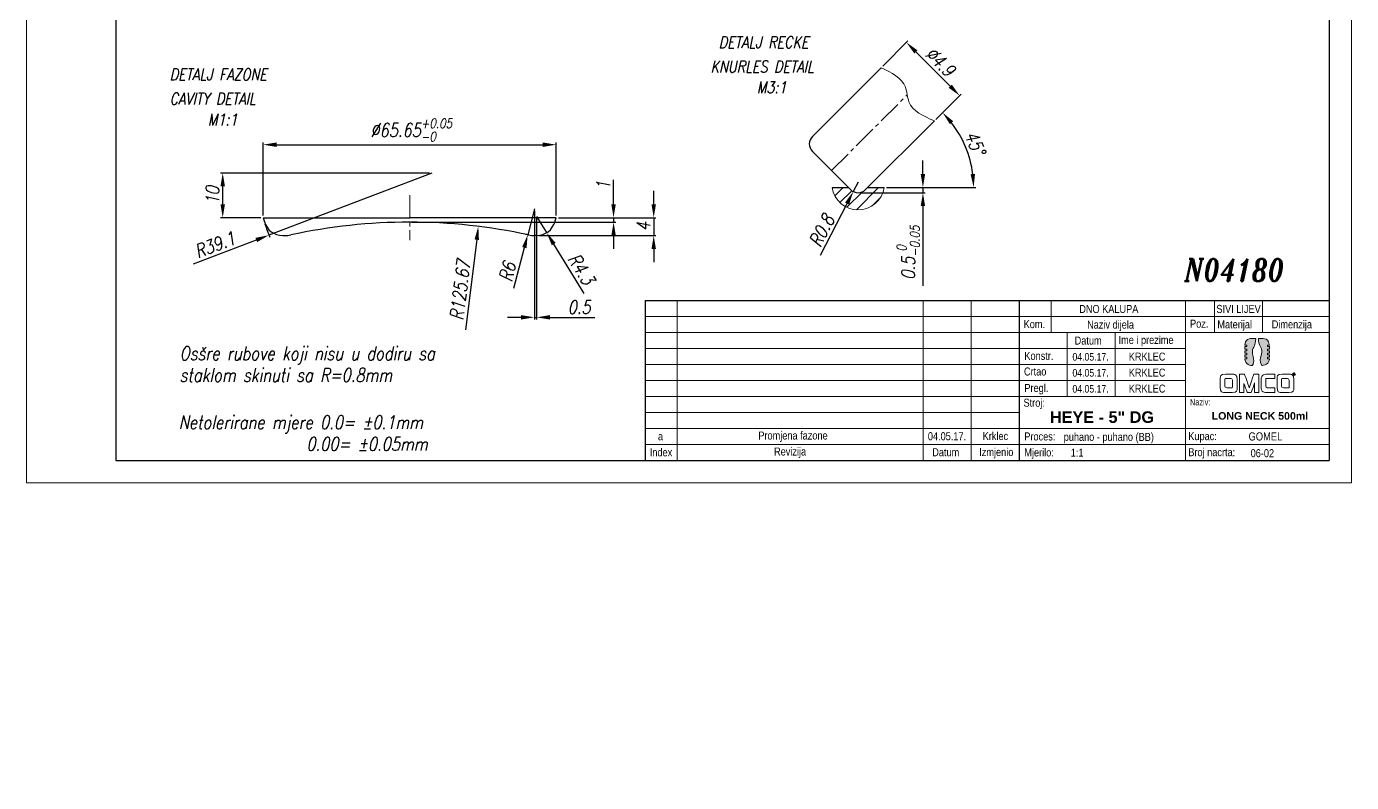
# Model space of a CAD drawing. Extents: x 89 to 596, y -47 to 440.
# Drawn here: x 89 to 386, y -47.2 to 122.4 of the extents above; entities that cross this region are included whole.
import ezdxf

# ---------------------------------------------------------------- set-up
doc = ezdxf.new("R2010")
doc.units = 0
doc.header["$LTSCALE"] = 7
doc.header["$MEASUREMENT"] = 0
doc.linetypes.add('CENTER2', pattern=[1.125, 0.75, -0.125, 0.125, -0.125])
doc.layers.get('0').update_dxf_attribs({"linetype": 'CONTINUOUS', "lineweight": 15})
for name, color, linetype, lineweight in [('1', 1, 'CENTER2', 15), ('3', 3, 'CONTINUOUS', 30), ('8', 252, 'CONTINUOUS', 15), ('ENGLISH', 252, 'CONTINUOUS', 18)]:
    doc.layers.add(name, color=color, linetype=linetype, lineweight=lineweight)
doc.styles.add('ITALICT', font='ITALICT.shx', dxfattribs={"width": 0.8, "height": 3})
doc.styles.get("Standard").update_dxf_attribs({"font": 'isocp.shx', "height": 3})
doc.styles.add('style2', font='swissc.ttf')
doc.dimstyles.get("Standard").update_dxf_attribs({"dimtxt": 3, "dimasz": 3, "dimexe": 0.5, "dimexo": 0.5, "dimgap": 0.8, "dimtad": 1, "dimdsep": 46, "dimtxsty": 'ITALICT', "dimcen": 0.09, "dimazin": 2, "dimtfac": 1, "dimtmove": 0, "dimatfit": 3, "dimfxl": 1, "dimtolj": 1, "dimtzin": 0, "dimarcsym": 0})
doc.dimstyles.new('Standard$0', dxfattribs={"dimtxt": 3, "dimasz": 3, "dimexe": 0.5, "dimexo": 0.5, "dimgap": 0.8, "dimtad": 1, "dimdsep": 46, "dimtxsty": 'ITALICT', "dimcen": 0.09, "dimazin": 2, "dimtfac": 1, "dimtmove": 0, "dimatfit": 3, "dimfxl": 1, "dimtolj": 1, "dimtzin": 0, "dimarcsym": 0})
doc.dimstyles.new('Standard$4', dxfattribs={"dimtxt": 3, "dimasz": 3, "dimexe": 0.5, "dimexo": 0.5, "dimgap": 0.8, "dimtad": 1, "dimdsep": 46, "dimtxsty": 'ITALICT', "dimcen": 0.09, "dimazin": 2, "dimtfac": 1, "dimtmove": 0, "dimatfit": 3, "dimfxl": 1, "dimtolj": 1, "dimtzin": 0, "dimarcsym": 0})

# ---------------------------------------------------------------- blocks, each defined once
blk = doc.blocks.new('*D19')
at = {"color": 0, "linetype": 'ByBlock', "lineweight": -2, "transparency": 16777216}
for p, q in [((142.07, 80.01), (142.07, 96.38)), ((145.07, 95.88), (204.72, 95.88)), ((207.72, 80.01), (207.72, 96.38))]:
    blk.add_line(p, q, dxfattribs=at)
at = {"color": 0, "transparency": 16777216}
for points in [[(145.07, 96.38), (145.07, 95.38), (142.07, 95.88)], [(204.72, 95.38), (204.72, 96.38), (207.72, 95.88)]]:
    blk.add_solid(points, dxfattribs=at)
at = {"color": 0, "transparency": 16777216, "insert": (175.26, 99.17), "char_height": 3, "attachment_point": 5, "style": 'ITALICT'}
blk.add_mtext('\\A1;%%c65.65{}{\\H0.71x;\\C3;\\S+0.05^ -0;}', dxfattribs=at)
blk = doc.blocks.new('*D20')
at = {"color": 0, "lineweight": -2, "transparency": 16777216}
for p, q in [((229.6, 82.51), (229.6, 85.51)), ((208.22, 79.51), (230.1, 79.51)), ((229.6, 79.51), (229.6, 75.51)), ((203.87, 75.51), (230.1, 75.51)), ((229.6, 72.51), (229.6, 69.51))]:
    blk.add_line(p, q, dxfattribs=at)
at = {"color": 0, "transparency": 16777216}
for points in [[(229.1, 82.51), (230.1, 82.51), (229.6, 79.51)], [(230.1, 72.51), (229.1, 72.51), (229.6, 75.51)]]:
    blk.add_solid(points, dxfattribs=at)
at = {"color": 0, "transparency": 16777216, "insert": (227.3, 77.51), "char_height": 3, "attachment_point": 5, "rotation": 90, "style": 'ITALICT'}
blk.add_mtext('\\A1;4', dxfattribs=at)
blk = doc.blocks.new('*D54')
at = {"color": 0, "linetype": 'ByBlock', "lineweight": -2, "transparency": 16777216}
for p, q in [((275.41, 87.5), (274.32, 85.36)), ((266.99, 71.07), (272.95, 82.69))]:
    blk.add_line(p, q, dxfattribs=at)
at = {"color": 0, "transparency": 16777216}
blk.add_solid([(273.39, 82.46), (272.5, 82.92), (274.32, 85.36)], dxfattribs=at)
at = {"color": 0, "transparency": 16777216, "insert": (267.24, 76.6), "char_height": 3, "attachment_point": 5, "rotation": 62.8566, "style": 'ITALICT'}
blk.add_mtext('\\A1;R0.8', dxfattribs=at)
blk = doc.blocks.new('*D55')
at = {"color": 0, "linetype": 'ByBlock', "lineweight": -2, "transparency": 16777216}
for p, q in [((280.92, 113.5), (286.59, 119.17)), ((288.36, 116.7), (296.06, 109)), ((292.87, 101.56), (298.54, 107.23))]:
    blk.add_line(p, q, dxfattribs=at)
at = {"color": 0, "transparency": 16777216}
for points in [[(288.71, 117.05), (288.01, 116.34), (286.24, 118.82)], [(295.71, 108.64), (296.41, 109.35), (298.18, 106.88)]]:
    blk.add_solid(points, dxfattribs=at)
at = {"color": 0, "transparency": 16777216, "insert": (293.84, 114.47), "char_height": 3, "attachment_point": 5, "rotation": 315, "style": 'ITALICT'}
blk.add_mtext('\\A1;%%C4.9', dxfattribs=at)
blk = doc.blocks.new('*D56')
at = {"color": 0, "lineweight": -2, "transparency": 16777216}
for p, q in [((289.94, 89.3), (289.94, 92.3)), ((281.76, 86.3), (290.44, 86.3)), ((289.94, 86.3), (289.94, 85.1)), ((275.91, 85.1), (290.44, 85.1)), ((289.94, 82.1), (289.94, 64.22))]:
    blk.add_line(p, q, dxfattribs=at)
at = {"color": 0, "transparency": 16777216}
for points in [[(289.44, 89.3), (290.44, 89.3), (289.94, 86.3)], [(290.44, 82.1), (289.44, 82.1), (289.94, 85.1)]]:
    blk.add_solid(points, dxfattribs=at)
at = {"color": 0, "transparency": 16777216, "insert": (286.65, 71.66), "char_height": 3, "attachment_point": 5, "rotation": 90, "style": 'ITALICT'}
blk.add_mtext('\\A1;0.5{}{\\H0.71x;\\C3;\\S 0^ -0.05;}', dxfattribs=at)
blk = doc.blocks.new('*D65')
at = {"color": 0, "linetype": 'ByBlock', "lineweight": -2, "transparency": 16777216}
for p, q in [((292.87, 101.56), (294.72, 103.42)), ((281.76, 86.3), (301.81, 86.3))]:
    blk.add_line(p, q, dxfattribs=at)
blk.add_arc((277.6, 86.3), 23.71, 7.2544, 37.7456, dxfattribs=at)
at = {"color": 0, "transparency": 16777216}
for points in [[(296.73, 101.14), (295.98, 100.48), (294.37, 103.06)], [(300.63, 89.26), (301.62, 89.32), (301.31, 86.3)]]:
    blk.add_solid(points, dxfattribs=at)
at = {"color": 0, "transparency": 16777216, "insert": (301.63, 96.25), "char_height": 3, "attachment_point": 5, "rotation": 292.5, "style": 'ITALICT'}
blk.add_mtext('\\A1;45%%d', dxfattribs=at)
blk = doc.blocks.new('*D67')
at = {"color": 0, "lineweight": -2, "transparency": 16777216}
for p, q in [((179.35, 89.51), (132.49, 89.51)), ((132.99, 82.51), (132.99, 86.51)), ((141.57, 79.51), (132.49, 79.51))]:
    blk.add_line(p, q, dxfattribs=at)
at = {"color": 0, "transparency": 16777216}
for points in [[(133.49, 86.51), (132.49, 86.51), (132.99, 89.51)], [(132.49, 82.51), (133.49, 82.51), (132.99, 79.51)]]:
    blk.add_solid(points, dxfattribs=at)
at = {"color": 0, "transparency": 16777216, "insert": (130.69, 84.51), "char_height": 3, "attachment_point": 5, "rotation": 90, "style": 'ITALICT'}
blk.add_mtext('\\A1;10', dxfattribs=at)
blk = doc.blocks.new('*D68')
at = {"color": 0, "lineweight": -2, "transparency": 16777216}
for p, q in [((202.84, 81.01), (202.84, 56.66)), ((203.34, 79.31), (203.34, 56.66)), ((199.84, 57.16), (196.84, 57.16)), ((202.84, 57.16), (203.34, 57.16)), ((206.34, 57.16), (216.43, 57.16))]:
    blk.add_line(p, q, dxfattribs=at)
at = {"color": 0, "transparency": 16777216}
for points in [[(199.84, 56.66), (199.84, 57.66), (202.84, 57.16)], [(206.34, 57.66), (206.34, 56.66), (203.34, 57.16)]]:
    blk.add_solid(points, dxfattribs=at)
at = {"color": 0, "transparency": 16777216, "insert": (212.88, 59.46), "char_height": 3, "attachment_point": 5, "style": 'ITALICT'}
blk.add_mtext('\\A1;0.5', dxfattribs=at)
blk = doc.blocks.new('*D69')
at = {"color": 0, "lineweight": -2, "transparency": 16777216}
for p, q in [((220.6, 82.51), (220.6, 88.02)), ((175.4, 78.51), (221.1, 78.51)), ((208.22, 79.51), (221.1, 79.51)), ((220.6, 79.51), (220.6, 78.51)), ((220.6, 75.51), (220.6, 72.51))]:
    blk.add_line(p, q, dxfattribs=at)
at = {"color": 0, "transparency": 16777216}
for points in [[(220.1, 82.51), (221.1, 82.51), (220.6, 79.51)], [(221.1, 75.51), (220.1, 75.51), (220.6, 78.51)]]:
    blk.add_solid(points, dxfattribs=at)
at = {"color": 0, "transparency": 16777216, "insert": (218.3, 86.76), "char_height": 3, "attachment_point": 5, "rotation": 90, "style": 'ITALICT'}
blk.add_mtext('\\A1;1', dxfattribs=at)
blk = doc.blocks.new('*D83')
at = {"color": 0, "lineweight": -2, "transparency": 16777216}
for p, q in [((203.34, 79.81), (205.6, 76.15)), ((214.03, 62.48), (207.18, 73.6))]:
    blk.add_line(p, q, dxfattribs=at)
at = {"color": 0, "transparency": 16777216}
blk.add_solid([(207.6, 73.86), (206.75, 73.33), (205.6, 76.15)], dxfattribs=at)
at = {"color": 0, "transparency": 16777216, "insert": (213.35, 67.97), "char_height": 3, "attachment_point": 5, "rotation": 301.6847, "style": 'ITALICT'}
blk.add_mtext('\\A1;R4.3', dxfattribs=at)
blk = doc.blocks.new('*D84')
at = {"color": 0, "lineweight": -2, "transparency": 16777216}
for p, q in [((202.84, 81.51), (201.35, 75.7)), ((198.26, 63.69), (200.6, 72.79))]:
    blk.add_line(p, q, dxfattribs=at)
blk.add_arc((202.84, 81.51), 6, 250.8106, 257.7565, dxfattribs=at)
at = {"color": 0, "transparency": 16777216}
blk.add_solid([(201.09, 72.67), (200.12, 72.92), (201.35, 75.7)], dxfattribs=at)
at = {"color": 0, "transparency": 16777216, "insert": (196.83, 67.36), "char_height": 3, "attachment_point": 5, "rotation": 75.5867, "style": 'ITALICT'}
blk.add_mtext('\\A1;R6', dxfattribs=at)
blk = doc.blocks.new('*D88')
at = {"color": 0, "lineweight": -2, "transparency": 16777216}
for p, q in [((179.87, 89.51), (143.34, 75.58)), ((126.41, 69.13), (140.53, 74.51))]:
    blk.add_line(p, q, dxfattribs=at)
blk.add_arc((179.87, 89.51), 39.1, 196.9174, 201.6017, dxfattribs=at)
at = {"color": 0, "transparency": 16777216}
blk.add_solid([(140.71, 74.04), (140.35, 74.98), (143.34, 75.58)], dxfattribs=at)
at = {"color": 0, "transparency": 16777216, "insert": (131.25, 73.43), "char_height": 3, "attachment_point": 5, "rotation": 20.869, "style": 'ITALICT'}
blk.add_mtext('\\A1;R39.1', dxfattribs=at)
blk = doc.blocks.new('*D89')
at = {"color": 0, "lineweight": -2, "transparency": 16777216}
blk.add_line((189.93, 74.58), (187.43, 54.37), dxfattribs=at)
at = {"color": 0, "transparency": 16777216}
blk.add_solid([(190.42, 74.52), (189.43, 74.64), (190.29, 77.56)], dxfattribs=at)
at = {"color": 0, "transparency": 16777216, "insert": (186.21, 63.27), "char_height": 3, "attachment_point": 5, "rotation": 82.9613, "style": 'ITALICT'}
blk.add_mtext('\\A1;R125.67', dxfattribs=at)

msp = doc.modelspace()

# ---------------------------------------------------------------- hatches: boundary and pattern name
h = msp.add_hatch(color=142)
h.dxf.hatch_style = 1
edge = h.paths.add_edge_path()
edge.add_spline(control_points=[(363.787, 49.635), (363.787, 50.395), (364.456, 50.599), (364.53, 52.422)], knot_values=[0.952381, 0.952381, 0.952381, 0.952381, 1, 1, 1, 1], degree=3, periodic=0)
edge.add_spline(control_points=[(364.53, 52.422), (364.53, 52.422), (363.758, 52.422), (363.758, 52.422)], knot_values=[0, 0, 0, 0, 0.047619, 0.047619, 0.047619, 0.047619], degree=3, periodic=0)
edge.add_spline(control_points=[(363.758, 52.422), (362.454, 52.422), (362.157, 51.417), (362.089, 50.958), (362.089, 50.958), (362.089, 50.958), (362.2, 50.958), (362.31, 50.958)], knot_values=[0.047619, 0.047619, 0.047619, 0.047619, 0.0952381, 0.0952381, 0.0952381, 0.0952381, 0.1190476, 0.1190476, 0.1190476, 0.1190476], degree=3, periodic=0)
edge.add_spline(control_points=[(362.31, 50.958), (362.421, 50.958), (362.531, 50.958), (362.531, 50.958), (362.531, 50.958), (362.531, 50.958), (362.531, 50.866), (362.531, 50.773)], knot_values=[0.1190476, 0.1190476, 0.1190476, 0.1190476, 0.1428571, 0.1428571, 0.1428571, 0.1428571, 0.1666667, 0.1666667, 0.1666667, 0.1666667], degree=3, periodic=0)
edge.add_spline(control_points=[(362.531, 50.773), (362.531, 50.681), (362.531, 50.588), (362.531, 50.588), (362.531, 50.588), (362.531, 50.588), (362.416, 50.588), (362.3, 50.588)], knot_values=[0.1666667, 0.1666667, 0.1666667, 0.1666667, 0.1904762, 0.1904762, 0.1904762, 0.1904762, 0.2142857, 0.2142857, 0.2142857, 0.2142857], degree=3, periodic=0)
edge.add_spline(control_points=[(362.3, 50.588), (362.185, 50.588), (362.069, 50.588), (362.069, 50.588), (362.069, 50.588), (362.069, 50.588), (362.069, 50.452), (362.069, 50.317)], knot_values=[0.2142857, 0.2142857, 0.2142857, 0.2142857, 0.2380952, 0.2380952, 0.2380952, 0.2380952, 0.2619048, 0.2619048, 0.2619048, 0.2619048], degree=3, periodic=0)
edge.add_spline(control_points=[(362.069, 50.317), (362.069, 50.181), (362.069, 50.045), (362.069, 50.045), (362.069, 50.045), (362.069, 50.045), (362.185, 50.045), (362.3, 50.045)], knot_values=[0.2619048, 0.2619048, 0.2619048, 0.2619048, 0.2857143, 0.2857143, 0.2857143, 0.2857143, 0.3095238, 0.3095238, 0.3095238, 0.3095238], degree=3, periodic=0)
edge.add_spline(control_points=[(362.3, 50.045), (362.416, 50.045), (362.531, 50.045), (362.531, 50.045), (362.531, 50.045), (362.531, 50.045), (362.531, 49.953), (362.531, 49.86)], knot_values=[0.3095238, 0.3095238, 0.3095238, 0.3095238, 0.3333333, 0.3333333, 0.3333333, 0.3333333, 0.3571429, 0.3571429, 0.3571429, 0.3571429], degree=3, periodic=0)
edge.add_spline(control_points=[(362.531, 49.86), (362.531, 49.768), (362.531, 49.675), (362.531, 49.675), (362.531, 49.675), (362.531, 49.675), (362.416, 49.675), (362.3, 49.675)], knot_values=[0.3571429, 0.3571429, 0.3571429, 0.3571429, 0.3809524, 0.3809524, 0.3809524, 0.3809524, 0.4047619, 0.4047619, 0.4047619, 0.4047619], degree=3, periodic=0)
edge.add_spline(control_points=[(362.3, 49.675), (362.185, 49.675), (362.069, 49.675), (362.069, 49.675), (362.069, 49.675), (362.069, 49.675), (362.069, 49.539), (362.069, 49.404)], knot_values=[0.4047619, 0.4047619, 0.4047619, 0.4047619, 0.4285714, 0.4285714, 0.4285714, 0.4285714, 0.452381, 0.452381, 0.452381, 0.452381], degree=3, periodic=0)
edge.add_spline(control_points=[(362.069, 49.404), (362.069, 49.268), (362.069, 49.132), (362.069, 49.132), (362.069, 49.132), (362.069, 49.132), (362.185, 49.132), (362.3, 49.132)], knot_values=[0.452381, 0.452381, 0.452381, 0.452381, 0.4761905, 0.4761905, 0.4761905, 0.4761905, 0.5, 0.5, 0.5, 0.5], degree=3, periodic=0)
edge.add_spline(control_points=[(362.3, 49.132), (362.416, 49.132), (362.531, 49.132), (362.531, 49.132), (362.531, 49.132), (362.531, 49.132), (362.531, 49.039), (362.531, 48.947)], knot_values=[0.5, 0.5, 0.5, 0.5, 0.5238095, 0.5238095, 0.5238095, 0.5238095, 0.547619, 0.547619, 0.547619, 0.547619], degree=3, periodic=0)
edge.add_spline(control_points=[(362.531, 48.947), (362.531, 48.855), (362.531, 48.762), (362.531, 48.762), (362.531, 48.762), (362.531, 48.762), (362.416, 48.762), (362.3, 48.762)], knot_values=[0.547619, 0.547619, 0.547619, 0.547619, 0.5714286, 0.5714286, 0.5714286, 0.5714286, 0.5952381, 0.5952381, 0.5952381, 0.5952381], degree=3, periodic=0)
edge.add_spline(control_points=[(362.3, 48.762), (362.185, 48.762), (362.069, 48.762), (362.069, 48.762), (362.069, 48.762), (362.069, 48.762), (362.069, 48.626), (362.069, 48.49)], knot_values=[0.5952381, 0.5952381, 0.5952381, 0.5952381, 0.6190476, 0.6190476, 0.6190476, 0.6190476, 0.6428571, 0.6428571, 0.6428571, 0.6428571], degree=3, periodic=0)
edge.add_spline(control_points=[(362.069, 48.49), (362.069, 48.355), (362.069, 48.219), (362.069, 48.219), (362.069, 48.219), (362.069, 48.219), (362.185, 48.219), (362.3, 48.219)], knot_values=[0.6428571, 0.6428571, 0.6428571, 0.6428571, 0.6666667, 0.6666667, 0.6666667, 0.6666667, 0.6904762, 0.6904762, 0.6904762, 0.6904762], degree=3, periodic=0)
edge.add_spline(control_points=[(362.3, 48.219), (362.416, 48.219), (362.531, 48.219), (362.531, 48.219), (362.531, 48.219), (362.531, 48.219), (362.531, 48.126), (362.531, 48.034)], knot_values=[0.6904762, 0.6904762, 0.6904762, 0.6904762, 0.7142857, 0.7142857, 0.7142857, 0.7142857, 0.7380952, 0.7380952, 0.7380952, 0.7380952], degree=3, periodic=0)
edge.add_spline(control_points=[(362.531, 48.034), (362.531, 47.942), (362.531, 47.849), (362.531, 47.849), (362.531, 47.849), (362.531, 47.849), (362.086, 47.849), (362.086, 47.849)], knot_values=[0.7380952, 0.7380952, 0.7380952, 0.7380952, 0.7619048, 0.7619048, 0.7619048, 0.7619048, 0.8095238, 0.8095238, 0.8095238, 0.8095238], degree=3, periodic=0)
edge.add_spline(control_points=[(362.086, 47.849), (362.243, 46.457), (363.474, 46.385), (363.655, 46.385)], knot_values=[0.8095238, 0.8095238, 0.8095238, 0.8095238, 0.8571429, 0.8571429, 0.8571429, 0.8571429], degree=3, periodic=0)
edge.add_spline(control_points=[(363.655, 46.385), (363.655, 46.385), (363.792, 46.385), (363.792, 46.385)], knot_values=[0.8571429, 0.8571429, 0.8571429, 0.8571429, 0.9047619, 0.9047619, 0.9047619, 0.9047619], degree=3, periodic=0)
edge.add_spline(control_points=[(363.792, 46.385), (364.438, 47.314), (363.787, 48.667), (363.787, 49.635)], knot_values=[0.9047619, 0.9047619, 0.9047619, 0.9047619, 0.952381, 0.952381, 0.952381, 0.952381], degree=3, periodic=0)
h = msp.add_hatch(color=253)
h.dxf.hatch_style = 1
edge = h.paths.add_edge_path()
edge.add_spline(control_points=[(367.597, 50.958), (367.435, 52.341), (366.211, 52.422), (366.029, 52.422), (366.029, 52.422), (366.029, 52.422), (365.155, 52.422), (365.155, 52.422)], knot_values=[0.6666667, 0.6666667, 0.6666667, 0.6666667, 0.7142857, 0.7142857, 0.7142857, 0.7142857, 0.7619048, 0.7619048, 0.7619048, 0.7619048], degree=3, periodic=0)
edge.add_spline(control_points=[(365.155, 52.422), (365.228, 50.599), (365.898, 50.395), (365.898, 49.635)], knot_values=[0.7619048, 0.7619048, 0.7619048, 0.7619048, 0.8095238, 0.8095238, 0.8095238, 0.8095238], degree=3, periodic=0)
edge.add_spline(control_points=[(365.898, 49.635), (365.898, 48.667), (365.247, 47.314), (365.893, 46.385)], knot_values=[0.8095238, 0.8095238, 0.8095238, 0.8095238, 0.8571429, 0.8571429, 0.8571429, 0.8571429], degree=3, periodic=0)
edge.add_spline(control_points=[(365.893, 46.385), (365.893, 46.385), (365.937, 46.385), (365.937, 46.385)], knot_values=[0.8571429, 0.8571429, 0.8571429, 0.8571429, 0.9047619, 0.9047619, 0.9047619, 0.9047619], degree=3, periodic=0)
edge.add_spline(control_points=[(365.937, 46.385), (367.24, 46.385), (367.531, 47.39), (367.597, 47.849), (367.597, 47.849), (367.597, 47.849), (367.486, 47.849), (367.375, 47.849)], knot_values=[0.9047619, 0.9047619, 0.9047619, 0.9047619, 0.952381, 0.952381, 0.952381, 0.952381, 0.9761905, 0.9761905, 0.9761905, 0.9761905], degree=3, periodic=0)
edge.add_spline(control_points=[(367.375, 47.849), (367.264, 47.849), (367.153, 47.849), (367.153, 47.849), (367.153, 47.849), (367.153, 47.942), (367.153, 48.034)], knot_values=[0.9761905, 0.9761905, 0.9761905, 0.9761905, 1, 1, 1, 1.0238095, 1.0238095, 1.0238095, 1.0238095], degree=3, periodic=0)
edge.add_spline(control_points=[(367.153, 48.034), (367.153, 48.126), (367.153, 48.219), (367.153, 48.219), (367.153, 48.219), (367.153, 48.219), (367.269, 48.219), (367.384, 48.219)], knot_values=[0.0238095, 0.0238095, 0.0238095, 0.0238095, 0.047619, 0.047619, 0.047619, 0.047619, 0.0714286, 0.0714286, 0.0714286, 0.0714286], degree=3, periodic=0)
edge.add_spline(control_points=[(367.384, 48.219), (367.5, 48.219), (367.616, 48.219), (367.616, 48.219), (367.616, 48.219), (367.616, 48.219), (367.616, 48.355), (367.616, 48.49)], knot_values=[0.0714286, 0.0714286, 0.0714286, 0.0714286, 0.0952381, 0.0952381, 0.0952381, 0.0952381, 0.1190476, 0.1190476, 0.1190476, 0.1190476], degree=3, periodic=0)
edge.add_spline(control_points=[(367.616, 48.49), (367.616, 48.626), (367.616, 48.762), (367.616, 48.762), (367.616, 48.762), (367.616, 48.762), (367.5, 48.762), (367.384, 48.762)], knot_values=[0.1190476, 0.1190476, 0.1190476, 0.1190476, 0.1428571, 0.1428571, 0.1428571, 0.1428571, 0.1666667, 0.1666667, 0.1666667, 0.1666667], degree=3, periodic=0)
edge.add_spline(control_points=[(367.384, 48.762), (367.269, 48.762), (367.153, 48.762), (367.153, 48.762), (367.153, 48.762), (367.153, 48.762), (367.153, 48.855), (367.153, 48.947)], knot_values=[0.1666667, 0.1666667, 0.1666667, 0.1666667, 0.1904762, 0.1904762, 0.1904762, 0.1904762, 0.2142857, 0.2142857, 0.2142857, 0.2142857], degree=3, periodic=0)
edge.add_spline(control_points=[(367.153, 48.947), (367.153, 49.039), (367.153, 49.132), (367.153, 49.132), (367.153, 49.132), (367.153, 49.132), (367.269, 49.132), (367.384, 49.132)], knot_values=[0.2142857, 0.2142857, 0.2142857, 0.2142857, 0.2380952, 0.2380952, 0.2380952, 0.2380952, 0.2619048, 0.2619048, 0.2619048, 0.2619048], degree=3, periodic=0)
edge.add_spline(control_points=[(367.384, 49.132), (367.5, 49.132), (367.616, 49.132), (367.616, 49.132), (367.616, 49.132), (367.616, 49.132), (367.616, 49.268), (367.616, 49.404)], knot_values=[0.2619048, 0.2619048, 0.2619048, 0.2619048, 0.2857143, 0.2857143, 0.2857143, 0.2857143, 0.3095238, 0.3095238, 0.3095238, 0.3095238], degree=3, periodic=0)
edge.add_spline(control_points=[(367.616, 49.404), (367.616, 49.539), (367.616, 49.675), (367.616, 49.675), (367.616, 49.675), (367.616, 49.675), (367.5, 49.675), (367.384, 49.675)], knot_values=[0.3095238, 0.3095238, 0.3095238, 0.3095238, 0.3333333, 0.3333333, 0.3333333, 0.3333333, 0.3571429, 0.3571429, 0.3571429, 0.3571429], degree=3, periodic=0)
edge.add_spline(control_points=[(367.384, 49.675), (367.269, 49.675), (367.153, 49.675), (367.153, 49.675), (367.153, 49.675), (367.153, 49.675), (367.153, 49.768), (367.153, 49.86)], knot_values=[0.3571429, 0.3571429, 0.3571429, 0.3571429, 0.3809524, 0.3809524, 0.3809524, 0.3809524, 0.4047619, 0.4047619, 0.4047619, 0.4047619], degree=3, periodic=0)
edge.add_spline(control_points=[(367.153, 49.86), (367.153, 49.953), (367.153, 50.045), (367.153, 50.045), (367.153, 50.045), (367.153, 50.045), (367.269, 50.045), (367.384, 50.045)], knot_values=[0.4047619, 0.4047619, 0.4047619, 0.4047619, 0.4285714, 0.4285714, 0.4285714, 0.4285714, 0.452381, 0.452381, 0.452381, 0.452381], degree=3, periodic=0)
edge.add_spline(control_points=[(367.384, 50.045), (367.5, 50.045), (367.616, 50.045), (367.616, 50.045), (367.616, 50.045), (367.616, 50.045), (367.616, 50.181), (367.616, 50.317)], knot_values=[0.452381, 0.452381, 0.452381, 0.452381, 0.4761905, 0.4761905, 0.4761905, 0.4761905, 0.5, 0.5, 0.5, 0.5], degree=3, periodic=0)
edge.add_spline(control_points=[(367.616, 50.317), (367.616, 50.452), (367.616, 50.588), (367.616, 50.588), (367.616, 50.588), (367.616, 50.588), (367.5, 50.588), (367.384, 50.588)], knot_values=[0.5, 0.5, 0.5, 0.5, 0.5238095, 0.5238095, 0.5238095, 0.5238095, 0.547619, 0.547619, 0.547619, 0.547619], degree=3, periodic=0)
edge.add_spline(control_points=[(367.384, 50.588), (367.269, 50.588), (367.153, 50.588), (367.153, 50.588), (367.153, 50.588), (367.153, 50.588), (367.153, 50.681), (367.153, 50.773)], knot_values=[0.547619, 0.547619, 0.547619, 0.547619, 0.5714286, 0.5714286, 0.5714286, 0.5714286, 0.5952381, 0.5952381, 0.5952381, 0.5952381], degree=3, periodic=0)
edge.add_spline(control_points=[(367.153, 50.773), (367.153, 50.866), (367.153, 50.958), (367.153, 50.958), (367.153, 50.958), (367.153, 50.958), (367.597, 50.958), (367.597, 50.958)], knot_values=[0.5952381, 0.5952381, 0.5952381, 0.5952381, 0.6190476, 0.6190476, 0.6190476, 0.6190476, 0.6666667, 0.6666667, 0.6666667, 0.6666667], degree=3, periodic=0)
at = {"layer": '8'}
h = msp.add_hatch(dxfattribs=at)
h.set_pattern_fill('ANSI31', color=256, scale=15)
h.set_pattern_definition([(45, (0.8093, 3.3115), (-1.325825, 1.325825), [])])
h.paths.add_polyline_path([(281.256, 86.298), (277.604, 86.298), (277.107, 85.801, -0.4142136), (273.713, 85.801), (273.216, 86.298), (269.564, 86.298, 0.85782)])

# ---------------------------------------------------------------- linework, layer by layer
for p, q in [((89.007, 440.033), (89.007, 20.033)), ((386.007, 440.033), (386.007, 20.033)), ((234.858, 60.909), (234.858, 25.033)), ((289.994, 60.909), (289.994, 25.033)), ((300.757, 60.909), (300.757, 25.033)), ((318.696, 60.909), (318.696, 53.734)), ((348.832, 60.909), (348.832, 25.033)), ((355.29, 60.909), (355.29, 53.734)), ((366.053, 60.909), (366.053, 53.734)), ((227.683, 57.322), (381.007, 57.322)), ((381.007, 53.734), (227.683, 53.734)), ((322.283, 53.734), (322.283, 39.384)), ((333.046, 53.734), (333.046, 39.384)), ((227.683, 50.147), (348.832, 50.147)), ((227.683, 46.559), (348.832, 46.559)), ((227.683, 42.971), (348.832, 42.971)), ((227.683, 39.384), (381.007, 39.384)), ((311.52, 35.796), (227.683, 35.796)), ((227.683, 32.208), (381.007, 32.208)), ((227.683, 28.621), (381.007, 28.621)), ((89.007, 20.033), (386.007, 20.033))]:
    msp.add_line(p, q)
msp.add_arc((275.41, 87.198), 5.914, 188.75269, 351.24731)
msp.add_spline([(280.571, 113.151), (286.01, 108.771), (286.806, 105.518), (292.514, 101.208)], degree=3)
at = {"color": 142}
msp.add_open_spline([(364.53, 52.422), (364.53, 52.422), (363.758, 52.422), (363.758, 52.422), (363.758, 52.422), (362.454, 52.422), (362.157, 51.417), (362.089, 50.958), (362.089, 50.958), (362.089, 50.958), (362.531, 50.958), (362.531, 50.958), (362.531, 50.958), (362.531, 50.958), (362.531, 50.588), (362.531, 50.588), (362.531, 50.588), (362.531, 50.588), (362.069, 50.588), (362.069, 50.588), (362.069, 50.588), (362.069, 50.588), (362.069, 50.045), (362.069, 50.045), (362.069, 50.045), (362.069, 50.045), (362.531, 50.045), (362.531, 50.045), (362.531, 50.045), (362.531, 50.045), (362.531, 49.675), (362.531, 49.675), (362.531, 49.675), (362.531, 49.675), (362.069, 49.675), (362.069, 49.675), (362.069, 49.675), (362.069, 49.675), (362.069, 49.132), (362.069, 49.132), (362.069, 49.132), (362.069, 49.132), (362.531, 49.132), (362.531, 49.132), (362.531, 49.132), (362.531, 49.132), (362.531, 48.762), (362.531, 48.762), (362.531, 48.762), (362.531, 48.762), (362.069, 48.762), (362.069, 48.762), (362.069, 48.762), (362.069, 48.762), (362.069, 48.219), (362.069, 48.219), (362.069, 48.219), (362.069, 48.219), (362.531, 48.219), (362.531, 48.219), (362.531, 48.219), (362.531, 48.219), (362.531, 47.849), (362.531, 47.849), (362.531, 47.849), (362.531, 47.849), (362.086, 47.849), (362.086, 47.849), (362.086, 47.849), (362.243, 46.457), (363.474, 46.385), (363.655, 46.385), (363.655, 46.385), (363.655, 46.385), (363.792, 46.385), (363.792, 46.385), (363.792, 46.385), (364.438, 47.314), (363.787, 48.667), (363.787, 49.635), (363.787, 49.635), (363.787, 50.395), (364.456, 50.599), (364.53, 52.422)], degree=3, knots=[0, 0, 0, 0, 0.047619, 0.047619, 0.047619, 0.0714286, 0.0952381, 0.0952381, 0.0952381, 0.1190476, 0.1428571, 0.1428571, 0.1428571, 0.1666667, 0.1904762, 0.1904762, 0.1904762, 0.2142857, 0.2380952, 0.2380952, 0.2380952, 0.2619048, 0.2857143, 0.2857143, 0.2857143, 0.3095238, 0.3333333, 0.3333333, 0.3333333, 0.3571429, 0.3809524, 0.3809524, 0.3809524, 0.4047619, 0.4285714, 0.4285714, 0.4285714, 0.452381, 0.4761905, 0.4761905, 0.4761905, 0.5, 0.5238095, 0.5238095, 0.5238095, 0.547619, 0.5714286, 0.5714286, 0.5714286, 0.5952381, 0.6190476, 0.6190476, 0.6190476, 0.6428571, 0.6666667, 0.6666667, 0.6666667, 0.6904762, 0.7142857, 0.7142857, 0.7142857, 0.7380952, 0.7619048, 0.7619048, 0.7619048, 0.7857143, 0.8095238, 0.8095238, 0.8095238, 0.8333333, 0.8571429, 0.8571429, 0.8571429, 0.8809524, 0.9047619, 0.9047619, 0.9047619, 0.9285714, 0.952381, 0.952381, 0.952381, 0.9761905, 1, 1, 1, 1], dxfattribs=at)
at = {"color": 253}
msp.add_open_spline([(367.153, 47.849), (367.153, 47.849), (367.153, 48.219), (367.153, 48.219), (367.153, 48.219), (367.153, 48.219), (367.616, 48.219), (367.616, 48.219), (367.616, 48.219), (367.616, 48.219), (367.616, 48.762), (367.616, 48.762), (367.616, 48.762), (367.616, 48.762), (367.153, 48.762), (367.153, 48.762), (367.153, 48.762), (367.153, 48.762), (367.153, 49.132), (367.153, 49.132), (367.153, 49.132), (367.153, 49.132), (367.616, 49.132), (367.616, 49.132), (367.616, 49.132), (367.616, 49.132), (367.616, 49.675), (367.616, 49.675), (367.616, 49.675), (367.616, 49.675), (367.153, 49.675), (367.153, 49.675), (367.153, 49.675), (367.153, 49.675), (367.153, 50.045), (367.153, 50.045), (367.153, 50.045), (367.153, 50.045), (367.616, 50.045), (367.616, 50.045), (367.616, 50.045), (367.616, 50.045), (367.616, 50.588), (367.616, 50.588), (367.616, 50.588), (367.616, 50.588), (367.153, 50.588), (367.153, 50.588), (367.153, 50.588), (367.153, 50.588), (367.153, 50.958), (367.153, 50.958), (367.153, 50.958), (367.153, 50.958), (367.597, 50.958), (367.597, 50.958), (367.597, 50.958), (367.435, 52.341), (366.211, 52.422), (366.029, 52.422), (366.029, 52.422), (366.029, 52.422), (365.155, 52.422), (365.155, 52.422), (365.155, 52.422), (365.228, 50.599), (365.898, 50.395), (365.898, 49.635), (365.898, 49.635), (365.898, 48.667), (365.247, 47.314), (365.893, 46.385), (365.893, 46.385), (365.893, 46.385), (365.937, 46.385), (365.937, 46.385), (365.937, 46.385), (367.24, 46.385), (367.531, 47.39), (367.597, 47.849), (367.597, 47.849), (367.597, 47.849), (367.153, 47.849), (367.153, 47.849)], degree=3, knots=[0, 0, 0, 0, 0.047619, 0.047619, 0.047619, 0.0714286, 0.0952381, 0.0952381, 0.0952381, 0.1190476, 0.1428571, 0.1428571, 0.1428571, 0.1666667, 0.1904762, 0.1904762, 0.1904762, 0.2142857, 0.2380952, 0.2380952, 0.2380952, 0.2619048, 0.2857143, 0.2857143, 0.2857143, 0.3095238, 0.3333333, 0.3333333, 0.3333333, 0.3571429, 0.3809524, 0.3809524, 0.3809524, 0.4047619, 0.4285714, 0.4285714, 0.4285714, 0.452381, 0.4761905, 0.4761905, 0.4761905, 0.5, 0.5238095, 0.5238095, 0.5238095, 0.547619, 0.5714286, 0.5714286, 0.5714286, 0.5952381, 0.6190476, 0.6190476, 0.6190476, 0.6428571, 0.6666667, 0.6666667, 0.6666667, 0.6904762, 0.7142857, 0.7142857, 0.7142857, 0.7380952, 0.7619048, 0.7619048, 0.7619048, 0.7857143, 0.8095238, 0.8095238, 0.8095238, 0.8333333, 0.8571429, 0.8571429, 0.8571429, 0.8809524, 0.9047619, 0.9047619, 0.9047619, 0.9285714, 0.952381, 0.952381, 0.952381, 0.9761905, 1, 1, 1, 1], dxfattribs=at)
for points, knots in [([(373.101, 44.154), (372.948, 44.154), (372.824, 44.279), (372.824, 44.432), (372.824, 44.432), (372.824, 44.585), (372.948, 44.709), (373.101, 44.709), (373.101, 44.709), (373.254, 44.709), (373.379, 44.585), (373.379, 44.432), (373.379, 44.432), (373.379, 44.279), (373.254, 44.154), (373.101, 44.154)], [0, 0, 0, 0, 0.25, 0.25, 0.25, 0.375, 0.5, 0.5, 0.5, 0.625, 0.75, 0.75, 0.75, 0.875, 1, 1, 1, 1]), ([(373.101, 44.648), (372.983, 44.648), (372.885, 44.55), (372.885, 44.432), (372.885, 44.432), (372.885, 44.313), (372.983, 44.216), (373.101, 44.216), (373.101, 44.216), (373.22, 44.216), (373.317, 44.313), (373.317, 44.432), (373.317, 44.432), (373.317, 44.55), (373.22, 44.648), (373.101, 44.648)], [0, 0, 0, 0, 0.25, 0.25, 0.25, 0.375, 0.5, 0.5, 0.5, 0.625, 0.75, 0.75, 0.75, 0.875, 1, 1, 1, 1]), ([(373.164, 44.384), (373.164, 44.384), (373.222, 44.296), (373.222, 44.296), (373.222, 44.296), (373.222, 44.296), (373.145, 44.296), (373.145, 44.296), (373.145, 44.296), (373.145, 44.296), (373.097, 44.374), (373.097, 44.374), (373.097, 44.374), (373.097, 44.374), (373.067, 44.374), (373.067, 44.374), (373.067, 44.374), (373.067, 44.374), (373.067, 44.296), (373.067, 44.296), (373.067, 44.296), (373.067, 44.296), (372.998, 44.296), (372.998, 44.296), (372.998, 44.296), (372.998, 44.296), (372.998, 44.577), (372.998, 44.577), (372.998, 44.577), (372.998, 44.577), (373.12, 44.577), (373.12, 44.577), (373.12, 44.577), (373.143, 44.577), (373.227, 44.577), (373.227, 44.476), (373.227, 44.476), (373.227, 44.422), (373.195, 44.396), (373.164, 44.384)], [0, 0, 0, 0, 0.1, 0.1, 0.1, 0.15, 0.2, 0.2, 0.2, 0.25, 0.3, 0.3, 0.3, 0.35, 0.4, 0.4, 0.4, 0.45, 0.5, 0.5, 0.5, 0.55, 0.6, 0.6, 0.6, 0.65, 0.7, 0.7, 0.7, 0.75, 0.8, 0.8, 0.8, 0.85, 0.9, 0.9, 0.9, 0.95, 1, 1, 1, 1]), ([(359.234, 40.305), (359.234, 40.305), (357.68, 40.305), (357.68, 40.305), (357.68, 40.305), (357.548, 40.305), (356.6, 40.36), (356.6, 41.51), (356.6, 41.51), (356.6, 41.51), (356.6, 43.266), (356.6, 43.266), (356.6, 43.266), (356.6, 43.266), (356.6, 44.415), (357.749, 44.415), (357.749, 44.415), (357.749, 44.415), (359.296, 44.415), (359.296, 44.415), (359.296, 44.415), (359.429, 44.415), (360.376, 44.353), (360.376, 43.203), (360.376, 43.203), (360.376, 43.203), (360.376, 41.454), (360.376, 41.454), (360.376, 41.454), (360.376, 41.454), (360.383, 40.305), (359.234, 40.305)], [0, 0, 0, 0, 0.125, 0.125, 0.125, 0.1875, 0.25, 0.25, 0.25, 0.3125, 0.375, 0.375, 0.375, 0.4375, 0.5, 0.5, 0.5, 0.5625, 0.625, 0.625, 0.625, 0.6875, 0.75, 0.75, 0.75, 0.8125, 0.875, 0.875, 0.875, 0.9375, 1, 1, 1, 1]), ([(359.331, 42.966), (359.331, 42.966), (359.331, 43.44), (358.927, 43.44), (358.927, 43.44), (358.927, 43.44), (357.777, 43.44), (357.777, 43.44), (357.777, 43.44), (357.777, 43.44), (357.645, 43.433), (357.645, 43.3), (357.645, 43.3), (357.645, 43.3), (357.645, 41.816), (357.645, 41.816), (357.645, 41.816), (357.645, 41.816), (357.645, 41.35), (358.049, 41.35), (358.049, 41.35), (358.049, 41.35), (359.199, 41.35), (359.199, 41.35), (359.199, 41.35), (359.199, 41.35), (359.331, 41.35), (359.331, 41.482), (359.331, 41.482), (359.331, 41.482), (359.331, 42.966), (359.331, 42.966)], [0, 0, 0, 0, 0.125, 0.125, 0.125, 0.1875, 0.25, 0.25, 0.25, 0.3125, 0.375, 0.375, 0.375, 0.4375, 0.5, 0.5, 0.5, 0.5625, 0.625, 0.625, 0.625, 0.6875, 0.75, 0.75, 0.75, 0.8125, 0.875, 0.875, 0.875, 0.9375, 1, 1, 1, 1]), ([(364.292, 40.305), (364.292, 40.305), (364.292, 42.457), (364.292, 42.457), (364.292, 42.457), (364.292, 42.457), (363.539, 40.305), (363.539, 40.305), (363.539, 40.305), (363.539, 40.305), (362.634, 40.305), (362.634, 40.305), (362.634, 40.305), (362.634, 40.305), (361.867, 42.36), (361.867, 42.36), (361.867, 42.36), (361.867, 42.36), (361.867, 40.305), (361.867, 40.305), (361.867, 40.305), (361.867, 40.305), (360.899, 40.305), (360.899, 40.305), (360.899, 40.305), (360.899, 40.305), (360.899, 44.415), (360.899, 44.415), (360.899, 44.415), (360.899, 44.415), (362.02, 44.415), (362.02, 44.415), (362.02, 44.415), (362.02, 44.415), (363.1, 41.384), (363.1, 41.384), (363.1, 41.384), (363.1, 41.384), (364.132, 44.415), (364.132, 44.415), (364.132, 44.415), (364.132, 44.415), (365.233, 44.415), (365.233, 44.415), (365.233, 44.415), (365.233, 44.415), (365.233, 40.305), (365.233, 40.305), (365.233, 40.305), (365.233, 40.305), (364.292, 40.305), (364.292, 40.305)], [0, 0, 0, 0, 0.0769231, 0.0769231, 0.0769231, 0.1153846, 0.1538462, 0.1538462, 0.1538462, 0.1923077, 0.2307692, 0.2307692, 0.2307692, 0.2692308, 0.3076923, 0.3076923, 0.3076923, 0.3461538, 0.3846154, 0.3846154, 0.3846154, 0.4230769, 0.4615385, 0.4615385, 0.4615385, 0.5, 0.5384615, 0.5384615, 0.5384615, 0.5769231, 0.6153846, 0.6153846, 0.6153846, 0.6538462, 0.6923077, 0.6923077, 0.6923077, 0.7307692, 0.7692308, 0.7692308, 0.7692308, 0.8076923, 0.8461538, 0.8461538, 0.8461538, 0.8846154, 0.9230769, 0.9230769, 0.9230769, 0.9615385, 1, 1, 1, 1]), ([(368.856, 41.35), (368.856, 41.35), (367.204, 41.35), (367.204, 41.35), (367.204, 41.35), (366.8, 41.35), (366.8, 41.816), (366.8, 41.816), (366.8, 41.816), (366.8, 41.816), (366.8, 43.3), (366.8, 43.3), (366.8, 43.3), (366.8, 43.433), (366.933, 43.44), (366.933, 43.44), (366.933, 43.44), (366.933, 43.44), (368.856, 43.44), (368.856, 43.44), (368.856, 43.44), (368.856, 43.44), (368.856, 44.415), (368.856, 44.415), (368.856, 44.415), (368.856, 44.415), (366.905, 44.415), (366.905, 44.415), (366.905, 44.415), (365.755, 44.415), (365.755, 43.266), (365.755, 43.266), (365.755, 43.266), (365.755, 43.266), (365.755, 41.51), (365.755, 41.51), (365.755, 41.51), (365.755, 40.36), (366.703, 40.305), (366.835, 40.305), (366.835, 40.305), (366.835, 40.305), (368.856, 40.305), (368.856, 40.305), (368.856, 40.305), (368.856, 40.305), (368.856, 41.35), (368.856, 41.35)], [0, 0, 0, 0, 0.0833333, 0.0833333, 0.0833333, 0.125, 0.1666667, 0.1666667, 0.1666667, 0.2083333, 0.25, 0.25, 0.25, 0.2916667, 0.3333333, 0.3333333, 0.3333333, 0.375, 0.4166667, 0.4166667, 0.4166667, 0.4583333, 0.5, 0.5, 0.5, 0.5416667, 0.5833333, 0.5833333, 0.5833333, 0.625, 0.6666667, 0.6666667, 0.6666667, 0.7083333, 0.75, 0.75, 0.75, 0.7916667, 0.8333333, 0.8333333, 0.8333333, 0.875, 0.9166667, 0.9166667, 0.9166667, 0.9583333, 1, 1, 1, 1]), ([(371.942, 40.305), (371.942, 40.305), (370.388, 40.305), (370.388, 40.305), (370.388, 40.305), (370.256, 40.305), (369.309, 40.36), (369.309, 41.51), (369.309, 41.51), (369.309, 41.51), (369.309, 43.266), (369.309, 43.266), (369.309, 43.266), (369.309, 43.266), (369.309, 44.415), (370.458, 44.415), (370.458, 44.415), (370.458, 44.415), (372.005, 44.415), (372.005, 44.415), (372.005, 44.415), (372.137, 44.415), (373.085, 44.353), (373.085, 43.203), (373.085, 43.203), (373.085, 43.203), (373.085, 41.454), (373.085, 41.454), (373.085, 41.454), (373.085, 41.454), (373.092, 40.305), (371.942, 40.305)], [0, 0, 0, 0, 0.125, 0.125, 0.125, 0.1875, 0.25, 0.25, 0.25, 0.3125, 0.375, 0.375, 0.375, 0.4375, 0.5, 0.5, 0.5, 0.5625, 0.625, 0.625, 0.625, 0.6875, 0.75, 0.75, 0.75, 0.8125, 0.875, 0.875, 0.875, 0.9375, 1, 1, 1, 1]), ([(372.04, 42.966), (372.04, 42.966), (372.04, 43.44), (371.635, 43.44), (371.635, 43.44), (371.635, 43.44), (370.486, 43.44), (370.486, 43.44), (370.486, 43.44), (370.486, 43.44), (370.353, 43.433), (370.353, 43.3), (370.353, 43.3), (370.353, 43.3), (370.353, 41.816), (370.353, 41.816), (370.353, 41.816), (370.353, 41.816), (370.353, 41.35), (370.758, 41.35), (370.758, 41.35), (370.758, 41.35), (371.907, 41.35), (371.907, 41.35), (371.907, 41.35), (371.907, 41.35), (372.04, 41.35), (372.04, 41.482), (372.04, 41.482), (372.04, 41.482), (372.04, 42.966), (372.04, 42.966)], [0, 0, 0, 0, 0.125, 0.125, 0.125, 0.1875, 0.25, 0.25, 0.25, 0.3125, 0.375, 0.375, 0.375, 0.4375, 0.5, 0.5, 0.5, 0.5625, 0.625, 0.625, 0.625, 0.6875, 0.75, 0.75, 0.75, 0.8125, 0.875, 0.875, 0.875, 0.9375, 1, 1, 1, 1]), ([(373.103, 44.518), (373.103, 44.518), (373.067, 44.518), (373.067, 44.518), (373.067, 44.518), (373.067, 44.518), (373.067, 44.43), (373.067, 44.43), (373.067, 44.43), (373.067, 44.43), (373.103, 44.43), (373.103, 44.43), (373.103, 44.43), (373.139, 44.43), (373.155, 44.443), (373.155, 44.476), (373.155, 44.476), (373.155, 44.508), (373.139, 44.518), (373.103, 44.518)], [0, 0, 0, 0, 0.2, 0.2, 0.2, 0.3, 0.4, 0.4, 0.4, 0.5, 0.6, 0.6, 0.6, 0.7, 0.8, 0.8, 0.8, 0.9, 1, 1, 1, 1])]:
    msp.add_open_spline(points, degree=3, knots=knots)
at = {"layer": '1'}
for p, q in [((269.438, 90.075), (286.422, 107.059)), ((174.896, 84.564), (174.896, 74.451))]:
    msp.add_line(p, q, dxfattribs=at)
at = {"layer": '3'}
for p, q in [((109.007, 435.033), (109.007, 25.033)), ((381.007, 435.033), (381.007, 25.033)), ((265.164, 97.744), (280.571, 113.151)), ((277.107, 85.801), (292.514, 101.208)), ((273.713, 85.801), (265.164, 94.35)), ((269.564, 86.298), (273.216, 86.298)), ((277.604, 86.298), (281.256, 86.298)), ((142.071, 79.507), (174.896, 79.507)), ((207.721, 79.507), (174.896, 79.507)), ((146.449, 75.507), (146.949, 75.507)), ((203.342, 75.507), (202.842, 75.507)), ((227.683, 60.909), (381.007, 60.909)), ((227.683, 60.909), (227.683, 25.033)), ((311.52, 60.909), (311.52, 25.033)), ((381.007, 60.909), (381.007, 25.033)), ((381.007, 60.909), (381.007, 25.033)), ((381.007, 60.383), (381.007, 25.033)), ((109.007, 25.033), (381.007, 25.033)), ((227.683, 25.033), (381.007, 25.033)), ((227.683, 25.033), (381.007, 25.033)), ((229.933, 25.033), (381.007, 25.033))]:
    msp.add_line(p, q, dxfattribs=at)
for centre, radius, start, end in [((266.861, 96.047), 2.4, 135, 225), ((275.41, 87.498), 2.4, 225, 315), ((179.87, 89.507), 39.1, 194.8183, 196.18476), ((146.449, 79.807), 4.3, 196.18476, 270), ((174.896, -47.158), 125.665, 90, 102.25437), ((174.896, -47.158), 125.665, 77.74563, 90), ((203.342, 79.807), 4.3, 270, 343.81524), ((169.921, 89.507), 39.1, 343.81524, 345.1817), ((146.949, 81.507), 6, 270, 282.25437), ((202.842, 81.507), 6, 257.74563, 270)]:
    msp.add_arc(centre, radius, start, end, dxfattribs=at)

# ---------------------------------------------------------------- texts
at = {"style": 'ITALICT', "width": 0.8}
for s, height, p in [('DETALJ RECKE', 2.625, (244.163, 117.546)), ('DETALJ FAZONE', 2.625, (121.107, 110.326)), ('M3:1', 2.625, (252.696, 107.429)), ('M1:1', 2.625, (129.64, 100.209)), ('N04180', 5, (348.606, 65.289)), ('Osšre rubove koji nisu u dodiru sa', 3, (123.334, 47.585)), ('staklom skinuti sa R=0.8mm', 3, (123.334, 42.727)), ('Netolerirane mjere 0.0= %%p0.1mm', 3, (123.133, 32.125)), ('                0.00= %%p0.05mm', 3, (123.133, 27.267))]:
    msp.add_text(s, height=height, dxfattribs=at).set_placement(p)
at = {"style": 'style2'}
for s, height, p in [('DNO KALUPA', 1.7938, (324.985, 58.137)), ('SIVI LIJEV', 1.7938, (355.723, 58.15)), ('Kom.', 1.7938, (312.514, 54.742)), ('Naziv dijela', 1.79382, (326.741, 54.634)), ('Poz.', 1.7938, (349.821, 54.847)), ('Materijal', 1.7938, (355.939, 54.687)), ('Dimenzija', 1.7938, (368.129, 54.691)), ('Datum', 1.7938, (323.951, 51.058)), ('Ime i prezime', 1.79382, (333.798, 51.193)), ('Konstr.', 1.7938, (312.687, 47.624)), ('04.05.17.', 1.7, (323.456, 47.459)), ('KRKLEC', 1.7938, (336.084, 47.459)), ('Crtao', 1.7938, (312.592, 44.121)), ('04.05.17.', 1.7, (323.456, 43.871)), ('KRKLEC', 1.7938, (336.084, 43.871)), ('Pregl.', 1.7938, (312.687, 40.426)), ('04.05.17.', 1.7, (323.456, 40.284)), ('KRKLEC', 1.7938, (336.084, 40.284)), ('Stroj:', 1.7938, (312.492, 37.119)), ('Naziv:', 1.4351, (349.803, 37.426)), ('a', 1.794, (230.554, 29.588)), ('Promjena fazone', 1.79382, (253.051, 29.764)), ('04.05.17.', 1.7938, (291.049, 29.601)), ('Krklec', 1.7938, (303.337, 29.642)), ('Proces:', 1.7938, (312.666, 29.557)), ('puhano - puhano (BB)', 1.79382, (321.495, 29.454)), ('Kupac:', 1.7938, (349.423, 29.618)), ('GOMEL', 1.8268, (362.93, 29.546)), ('Index', 1.7938, (228.725, 26)), ('Revizija', 1.7938, (256.572, 26.177)), ('Datum', 1.7938, (292.035, 26.013)), ('Izmjenio', 1.7938, (302.563, 26.054)), ('Mjerilo:', 1.7938, (312.666, 25.969)), ('1:1', 1.7938, (323.087, 25.914)), ('Broj nacrta:', 1.79382, (349.432, 26.028)), ('06-02', 1.7938, (363.4, 25.801))]:
    msp.add_text(s, height=height, dxfattribs=at).set_placement(p)
at = {"attachment_point": 1}
for s, insert, char_height, width in [('{\\fArial|b1|i0|c238|p34;HEYE - 5" DG}', (318.426, 36.087), 2.6, 26.63899), ('{\\fArial|b1|i0|c238|p34;LONG NECK 500ml}', (354.663, 35.907), 1.7, 34.36193)]:
    msp.add_mtext(s, dxfattribs=dict(at, insert=insert, char_height=char_height, width=width))
at = {"layer": 'ENGLISH', "style": 'ITALICT', "width": 0.8}
for s, p in [('KNURLES DETAIL', (242.343, 112.091)), ('CAVITY DETAIL', (121.107, 104.871))]:
    msp.add_text(s, height=2.625, dxfattribs=at).set_placement(p)

# ---------------------------------------------------------------- dimensions: what is measured, and where the dimension line sits
dim = msp.add_aligned_dim(p1=(280.571, 113.151), p2=(292.514, 101.208), distance=8.015, text='%%C4.9', dimstyle='Standard', override={"dimlfac": 0.333333, "dimpost": '%%C<>', "dimarcsym": 1})
dim.commit()
dim.dimension.update_dxf_attribs({"geometry": '*D55', "text_midpoint": (293.837, 114.473)})
dim = msp.add_linear_dim(base=(207.721, 95.882), p1=(142.071, 79.507), p2=(207.721, 79.507), text='<>{}{\\H0.71x;\\C3;\\S+0.05^ -0;}', dimstyle='Standard', override={"dimpost": '%%c<>', "dimtp": 0.05, "dimfxl": 1.5, "dimtzin": 8, "dimarcsym": 1})
dim.commit()
dim.dimension.update_dxf_attribs({"geometry": '*D19', "text_midpoint": (175.259, 95.882), "dimtype": 160})
dim = msp.add_angular_dim_2l(base=(300.506, 92.434), line1=((277.107, 85.801), (292.514, 101.208)), line2=((277.604, 86.298), (281.256, 86.298)), dimstyle='Standard', override={"dimarcsym": 1})
dim.commit()
dim.dimension.update_dxf_attribs({"geometry": '*D65', "text_midpoint": (301.634, 96.251)})
dim = msp.add_linear_dim(base=(289.937, 85.098), p1=(281.256, 86.298), p2=(275.41, 85.098), angle=90, text='0.5{}{\\H0.71x;\\C3;\\S 0^ -0.05;}', dimstyle='Standard', override={"dimlfac": 0.333333, "dimtm": 0.05, "dimtdec": 3})
dim.commit()
dim.dimension.update_dxf_attribs({"geometry": '*D56', "text_midpoint": (286.652, 71.66)})
for center, mpoint, dimstyle, override, picture, middle in [((179.87, 89.507), (143.335, 75.579), 'Standard$4', {"dimcen": 0.06, "dimsd1": 1, "dimtmove": 1, "dimatfit": 0}, '*D88', (131.25, 73.433)), ((275.41, 87.498), (274.315, 85.362), 'Standard', {"dimlfac": 0.333333, "dimarcsym": 1}, '*D54', (267.237, 76.597)), ((202.842, 81.507), (201.348, 75.696), 'Standard$4', {"dimcen": 0.06, "dimsd1": 1, "dimtmove": 1, "dimatfit": 0}, '*D84', (196.831, 67.358)), ((203.342, 79.807), (205.6, 76.148), 'Standard$4', {"dimcen": 0.06, "dimsd1": 1, "dimtmove": 1, "dimatfit": 0}, '*D83', (213.35, 67.972))]:
    dim = msp.add_radius_dim(center=center, mpoint=mpoint, dimstyle=dimstyle, override=override)
    dim.commit()
    dim.dimension.update_dxf_attribs({"geometry": picture, "text_midpoint": middle})
dim = msp.add_linear_dim(base=(132.994, 89.507), p1=(142.071, 79.507), p2=(179.845, 89.507), angle=90, dimstyle='Standard$0')
dim.commit()
dim.dimension.update_dxf_attribs({"geometry": '*D67', "text_midpoint": (130.694, 84.507)})
for base, p2, dimstyle, picture, middle in [((220.6, 78.507), (174.896, 78.507), 'Standard$0', '*D69', (220.6, 86.765)), ((229.6, 75.507), (203.367, 75.507), 'Standard', '*D20', (229.6, 77.507))]:
    dim = msp.add_linear_dim(base=base, p1=(207.721, 79.507), p2=p2, angle=90, dimstyle=dimstyle, override={"dimtmove": 0})
    dim.commit()
    dim.dimension.update_dxf_attribs({"geometry": picture, "text_midpoint": middle, "dimtype": 160})
dim = msp.add_linear_dim(base=(203.342, 57.156), p1=(202.842, 81.507), p2=(203.342, 79.807), dimstyle='Standard$0')
dim.commit()
dim.dimension.update_dxf_attribs({"geometry": '*D68', "text_midpoint": (212.885, 59.456)})
dim = msp.add_radius_dim(center=(174.896, -47.158), mpoint=(190.295, 77.56), dimstyle='Standard$4', override={"dimcen": 0.06, "dimsd1": 1, "dimtmove": 1, "dimatfit": 0})
dim.commit()
dim.dimension.update_dxf_attribs({"geometry": '*D89', "text_midpoint": (188.495, 62.985), "dimtype": 164})

doc.saveas('drawing.dxf')
